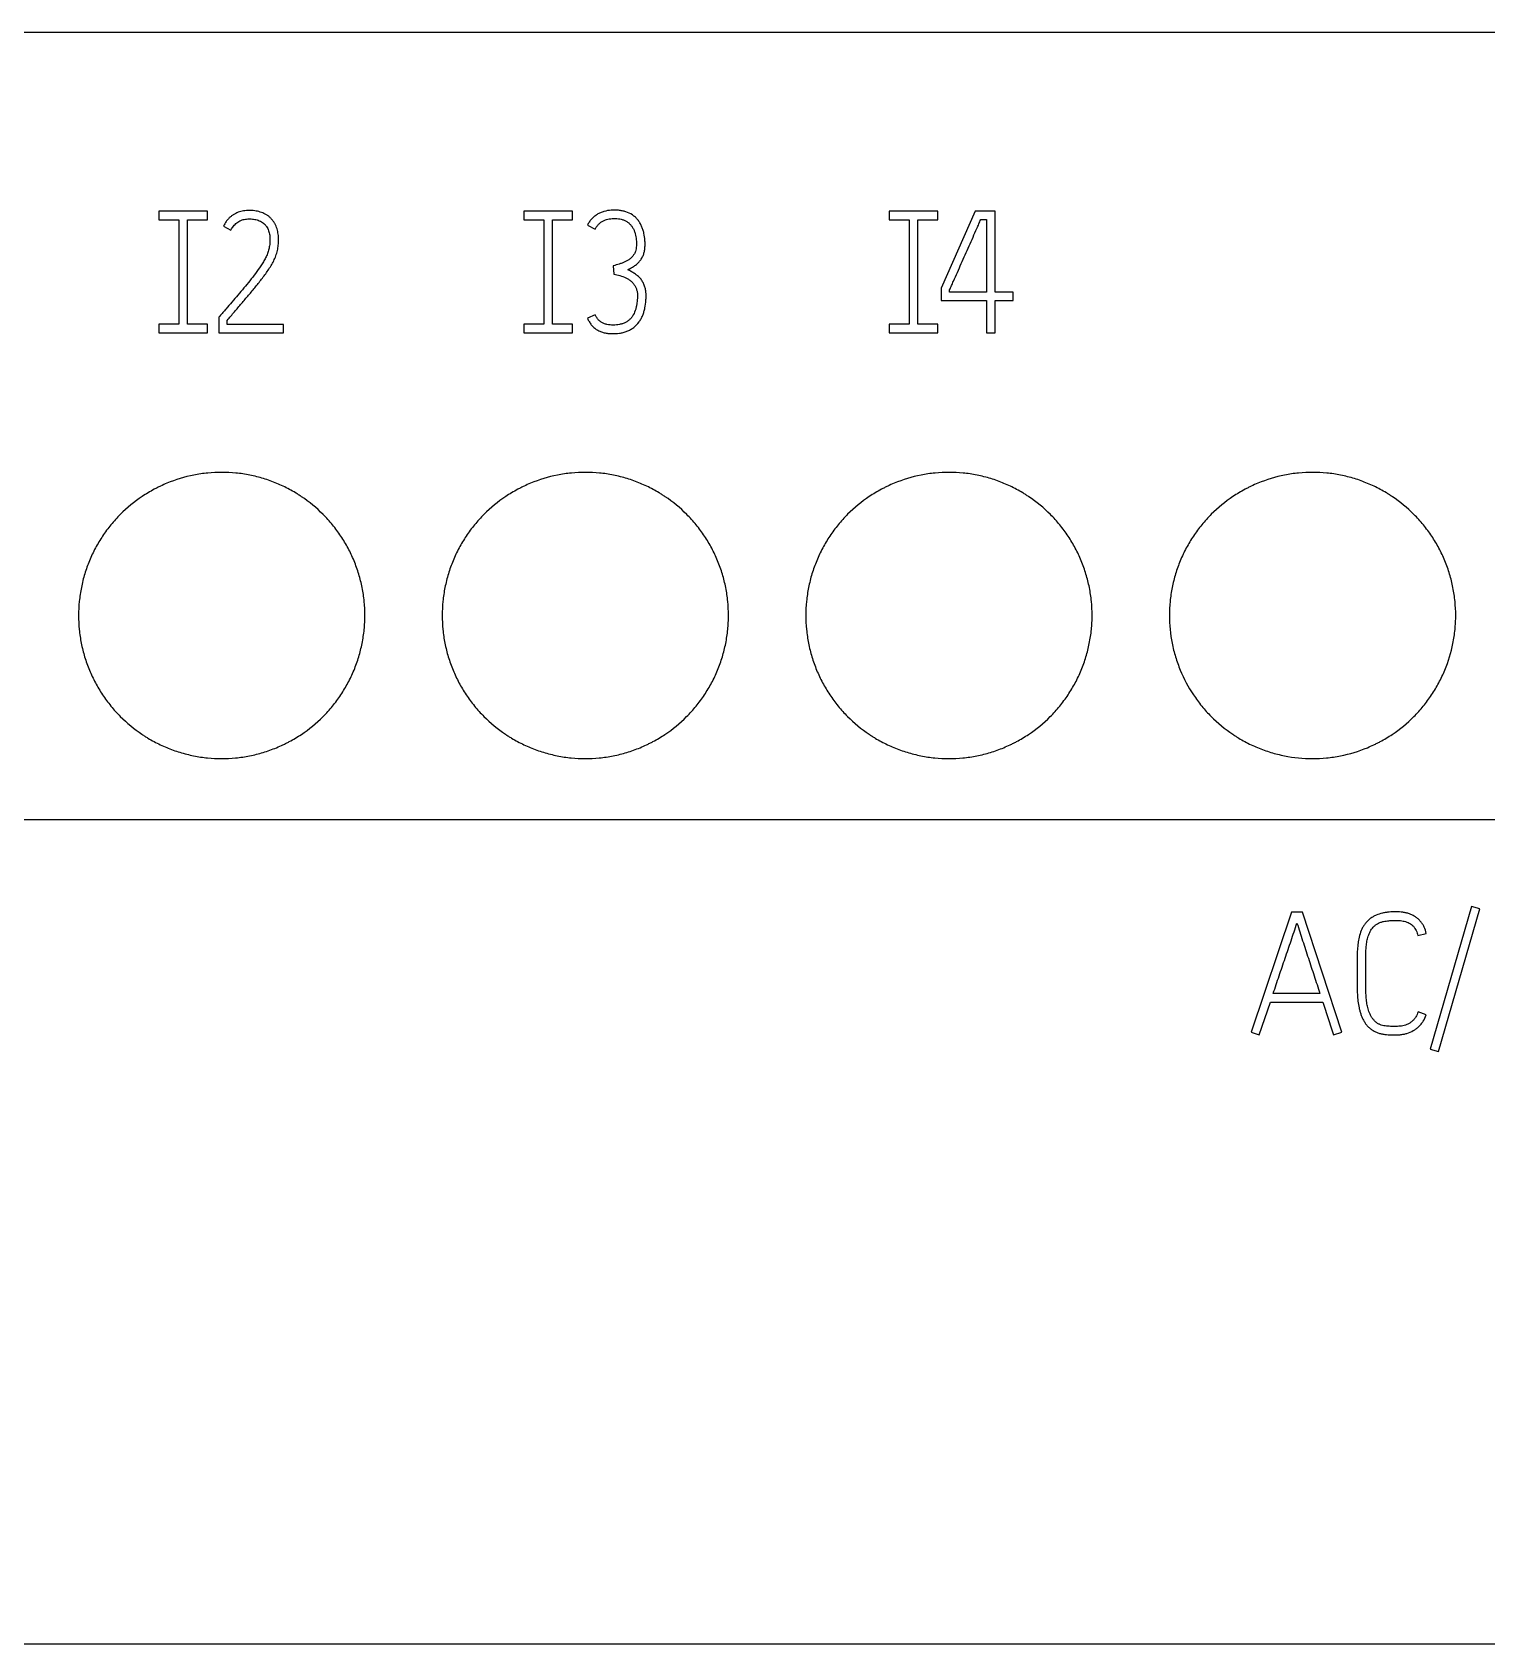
# Model space of a CAD drawing. Extents: x 0 to 420, y 0 to 297.
# Drawn here: x 112.27 to 132.59, y 212.13 to 234.65 of the extents above; entities that cross this region are included whole.
import ezdxf

# ---------------------------------------------------------------- set-up
doc = ezdxf.new("R2010")
doc.units = 0
doc.header["$LTSCALE"] = 23.1
doc.layers.add('10000_FRONT', color=7, linetype='CONTINUOUS')
doc.layers.add('10500_FRONT_LABELING', color=7, linetype='CONTINUOUS')

msp = doc.modelspace()

# ---------------------------------------------------------------- linework, layer by layer
at = {"layer": '10000_FRONT', "color": 7, "linetype": 'CONTINUOUS'}
for p, q in [((89.33, 234.648), (160.83, 234.648)), ((89.33, 223.648), (160.83, 223.648)), ((89.33, 212.128), (160.83, 212.128))]:
    msp.add_line(p, q, dxfattribs=at)
for points, knots in [([(116.92, 226.498), (116.92, 226.564), (116.916, 226.629), (116.904, 226.759), (116.894, 226.823), (116.869, 226.95), (116.853, 227.013), (116.825, 227.107), (116.815, 227.139), (116.793, 227.201), (116.781, 227.231), (116.743, 227.322), (116.688, 227.44), (116.621, 227.551), (116.567, 227.633), (116.548, 227.659), (116.509, 227.712), (116.489, 227.738), (116.426, 227.815), (116.383, 227.863), (116.244, 228.002), (116.144, 228.085), (116.021, 228.167), (116.007, 228.176), (115.979, 228.194), (115.965, 228.203), (115.923, 228.228), (115.894, 228.245), (115.808, 228.291), (115.749, 228.319), (115.628, 228.369), (115.567, 228.392), (115.473, 228.42), (115.441, 228.429), (115.377, 228.445), (115.345, 228.453), (115.247, 228.472), (115.118, 228.491), (114.987, 228.498), (114.856, 228.498), (114.791, 228.495), (114.692, 228.485), (114.659, 228.481), (114.594, 228.472), (114.432, 228.443), (114.276, 228.396), (114.124, 228.333), (114.094, 228.32), (114.049, 228.299), (114.034, 228.291), (114.005, 228.276), (113.932, 228.238), (113.861, 228.196), (113.699, 228.087), (113.598, 228.005), (113.481, 227.888), (113.458, 227.864), (113.414, 227.815), (113.393, 227.79), (113.331, 227.715), (113.292, 227.662), (113.22, 227.554), (113.187, 227.498), (113.14, 227.412), (113.125, 227.382), (113.097, 227.323), (113.084, 227.293), (113.047, 227.202), (113.003, 227.079), (112.971, 226.953), (112.952, 226.857), (112.946, 226.825), (112.937, 226.76), (112.933, 226.728), (112.923, 226.63), (112.92, 226.564), (112.92, 226.498)], [0, 0, 0, 0, 0.03125, 0.03125, 0.0625, 0.0625, 0.09375, 0.09375, 0.109375, 0.109375, 0.125, 0.125, 0.15625, 0.1875, 0.1875, 0.203125, 0.203125, 0.21875, 0.21875, 0.25, 0.25, 0.3125, 0.3125, 0.320312, 0.320312, 0.328125, 0.328125, 0.34375, 0.34375, 0.375, 0.375, 0.40625, 0.40625, 0.421875, 0.421875, 0.4375, 0.4375, 0.46875, 0.5, 0.5, 0.53125, 0.53125, 0.546875, 0.546875, 0.5625, 0.625, 0.625, 0.640625, 0.640625, 0.648438, 0.648438, 0.65625, 0.6875, 0.6875, 0.75, 0.75, 0.765625, 0.765625, 0.78125, 0.78125, 0.8125, 0.8125, 0.84375, 0.84375, 0.859375, 0.859375, 0.875, 0.875, 0.90625, 0.9375, 0.9375, 0.953125, 0.953125, 0.96875, 0.96875, 1, 1, 1, 1]), ([(122, 226.498), (122, 226.564), (121.996, 226.629), (121.984, 226.759), (121.974, 226.823), (121.949, 226.95), (121.933, 227.013), (121.905, 227.107), (121.895, 227.139), (121.873, 227.201), (121.861, 227.231), (121.823, 227.322), (121.768, 227.44), (121.701, 227.551), (121.647, 227.633), (121.628, 227.659), (121.589, 227.712), (121.569, 227.738), (121.506, 227.815), (121.463, 227.863), (121.324, 228.002), (121.224, 228.085), (121.101, 228.167), (121.087, 228.176), (121.059, 228.194), (121.045, 228.203), (121.003, 228.228), (120.974, 228.245), (120.888, 228.291), (120.829, 228.319), (120.708, 228.369), (120.647, 228.392), (120.553, 228.42), (120.521, 228.429), (120.457, 228.445), (120.425, 228.453), (120.327, 228.472), (120.198, 228.491), (120.067, 228.498), (119.936, 228.498), (119.871, 228.495), (119.772, 228.485), (119.739, 228.481), (119.674, 228.472), (119.512, 228.443), (119.356, 228.396), (119.204, 228.333), (119.174, 228.32), (119.129, 228.299), (119.114, 228.291), (119.085, 228.276), (119.012, 228.238), (118.941, 228.196), (118.779, 228.087), (118.678, 228.005), (118.561, 227.888), (118.538, 227.864), (118.494, 227.815), (118.473, 227.79), (118.411, 227.715), (118.372, 227.662), (118.3, 227.554), (118.267, 227.498), (118.22, 227.412), (118.205, 227.382), (118.177, 227.323), (118.164, 227.293), (118.127, 227.202), (118.083, 227.079), (118.051, 226.953), (118.032, 226.857), (118.026, 226.825), (118.017, 226.76), (118.013, 226.728), (118.003, 226.63), (118, 226.564), (118, 226.498)], [0, 0, 0, 0, 0.03125, 0.03125, 0.0625, 0.0625, 0.09375, 0.09375, 0.109375, 0.109375, 0.125, 0.125, 0.15625, 0.1875, 0.1875, 0.203125, 0.203125, 0.21875, 0.21875, 0.25, 0.25, 0.3125, 0.3125, 0.320312, 0.320312, 0.328125, 0.328125, 0.34375, 0.34375, 0.375, 0.375, 0.40625, 0.40625, 0.421875, 0.421875, 0.4375, 0.4375, 0.46875, 0.5, 0.5, 0.53125, 0.53125, 0.546875, 0.546875, 0.5625, 0.625, 0.625, 0.640625, 0.640625, 0.648438, 0.648438, 0.65625, 0.6875, 0.6875, 0.75, 0.75, 0.765625, 0.765625, 0.78125, 0.78125, 0.8125, 0.8125, 0.84375, 0.84375, 0.859375, 0.859375, 0.875, 0.875, 0.90625, 0.9375, 0.9375, 0.953125, 0.953125, 0.96875, 0.96875, 1, 1, 1, 1]), ([(127.08, 226.498), (127.08, 226.564), (127.076, 226.629), (127.064, 226.759), (127.054, 226.823), (127.029, 226.95), (127.013, 227.013), (126.985, 227.107), (126.975, 227.139), (126.953, 227.201), (126.941, 227.231), (126.903, 227.322), (126.848, 227.44), (126.781, 227.551), (126.727, 227.633), (126.708, 227.659), (126.669, 227.712), (126.649, 227.738), (126.586, 227.815), (126.543, 227.863), (126.404, 228.002), (126.304, 228.085), (126.181, 228.167), (126.167, 228.176), (126.139, 228.194), (126.125, 228.203), (126.083, 228.228), (126.054, 228.245), (125.968, 228.291), (125.909, 228.319), (125.788, 228.369), (125.727, 228.392), (125.633, 228.42), (125.601, 228.429), (125.537, 228.445), (125.505, 228.453), (125.407, 228.472), (125.278, 228.491), (125.147, 228.498), (125.016, 228.498), (124.951, 228.495), (124.852, 228.485), (124.819, 228.481), (124.754, 228.472), (124.592, 228.443), (124.436, 228.396), (124.284, 228.333), (124.254, 228.32), (124.209, 228.299), (124.194, 228.291), (124.165, 228.276), (124.092, 228.238), (124.021, 228.196), (123.859, 228.087), (123.758, 228.005), (123.641, 227.888), (123.618, 227.864), (123.574, 227.815), (123.553, 227.79), (123.491, 227.715), (123.452, 227.662), (123.38, 227.554), (123.347, 227.498), (123.3, 227.412), (123.285, 227.382), (123.257, 227.323), (123.244, 227.293), (123.207, 227.202), (123.163, 227.079), (123.131, 226.953), (123.112, 226.857), (123.106, 226.825), (123.097, 226.76), (123.093, 226.728), (123.083, 226.63), (123.08, 226.564), (123.08, 226.498)], [0, 0, 0, 0, 0.03125, 0.03125, 0.0625, 0.0625, 0.09375, 0.09375, 0.109375, 0.109375, 0.125, 0.125, 0.15625, 0.1875, 0.1875, 0.203125, 0.203125, 0.21875, 0.21875, 0.25, 0.25, 0.3125, 0.3125, 0.320312, 0.320312, 0.328125, 0.328125, 0.34375, 0.34375, 0.375, 0.375, 0.40625, 0.40625, 0.421875, 0.421875, 0.4375, 0.4375, 0.46875, 0.5, 0.5, 0.53125, 0.53125, 0.546875, 0.546875, 0.5625, 0.625, 0.625, 0.640625, 0.640625, 0.648438, 0.648438, 0.65625, 0.6875, 0.6875, 0.75, 0.75, 0.765625, 0.765625, 0.78125, 0.78125, 0.8125, 0.8125, 0.84375, 0.84375, 0.859375, 0.859375, 0.875, 0.875, 0.90625, 0.9375, 0.9375, 0.953125, 0.953125, 0.96875, 0.96875, 1, 1, 1, 1]), ([(132.16, 226.498), (132.16, 226.564), (132.156, 226.629), (132.144, 226.759), (132.134, 226.823), (132.109, 226.95), (132.093, 227.013), (132.065, 227.107), (132.055, 227.139), (132.033, 227.201), (132.021, 227.231), (131.983, 227.322), (131.928, 227.44), (131.861, 227.551), (131.807, 227.633), (131.788, 227.659), (131.749, 227.712), (131.729, 227.738), (131.666, 227.815), (131.623, 227.863), (131.484, 228.002), (131.384, 228.085), (131.261, 228.167), (131.247, 228.176), (131.219, 228.194), (131.205, 228.203), (131.163, 228.228), (131.134, 228.245), (131.048, 228.291), (130.989, 228.319), (130.868, 228.369), (130.807, 228.392), (130.713, 228.42), (130.681, 228.429), (130.617, 228.445), (130.585, 228.453), (130.487, 228.472), (130.358, 228.491), (130.227, 228.498), (130.096, 228.498), (130.031, 228.495), (129.932, 228.485), (129.899, 228.481), (129.834, 228.472), (129.672, 228.443), (129.516, 228.396), (129.364, 228.333), (129.334, 228.32), (129.289, 228.299), (129.274, 228.291), (129.245, 228.276), (129.172, 228.238), (129.101, 228.196), (128.939, 228.087), (128.838, 228.005), (128.721, 227.888), (128.698, 227.864), (128.654, 227.815), (128.633, 227.79), (128.571, 227.715), (128.532, 227.662), (128.46, 227.554), (128.427, 227.498), (128.38, 227.412), (128.365, 227.382), (128.337, 227.323), (128.324, 227.293), (128.287, 227.202), (128.243, 227.079), (128.211, 226.953), (128.192, 226.857), (128.186, 226.825), (128.177, 226.76), (128.173, 226.728), (128.163, 226.63), (128.16, 226.564), (128.16, 226.498)], [0, 0, 0, 0, 0.03125, 0.03125, 0.0625, 0.0625, 0.09375, 0.09375, 0.109375, 0.109375, 0.125, 0.125, 0.15625, 0.1875, 0.1875, 0.203125, 0.203125, 0.21875, 0.21875, 0.25, 0.25, 0.3125, 0.3125, 0.320312, 0.320312, 0.328125, 0.328125, 0.34375, 0.34375, 0.375, 0.375, 0.40625, 0.40625, 0.421875, 0.421875, 0.4375, 0.4375, 0.46875, 0.5, 0.5, 0.53125, 0.53125, 0.546875, 0.546875, 0.5625, 0.625, 0.625, 0.640625, 0.640625, 0.648438, 0.648438, 0.65625, 0.6875, 0.6875, 0.75, 0.75, 0.765625, 0.765625, 0.78125, 0.78125, 0.8125, 0.8125, 0.84375, 0.84375, 0.859375, 0.859375, 0.875, 0.875, 0.90625, 0.9375, 0.9375, 0.953125, 0.953125, 0.96875, 0.96875, 1, 1, 1, 1]), ([(112.92, 226.498), (112.92, 226.432), (112.923, 226.367), (112.936, 226.237), (112.945, 226.173), (112.97, 226.046), (112.986, 225.983), (113.014, 225.889), (113.025, 225.857), (113.047, 225.795), (113.059, 225.765), (113.096, 225.674), (113.152, 225.556), (113.218, 225.445), (113.272, 225.363), (113.291, 225.336), (113.33, 225.284), (113.35, 225.258), (113.413, 225.181), (113.457, 225.132), (113.595, 224.994), (113.696, 224.911), (113.818, 224.828), (113.832, 224.819), (113.86, 224.802), (113.874, 224.793), (113.917, 224.767), (113.945, 224.751), (114.032, 224.705), (114.091, 224.677), (114.211, 224.626), (114.273, 224.604), (114.367, 224.576), (114.399, 224.567), (114.463, 224.551), (114.495, 224.543), (114.592, 224.524), (114.722, 224.505), (114.852, 224.498), (114.983, 224.498), (115.049, 224.501), (115.147, 224.511), (115.18, 224.515), (115.246, 224.524), (115.278, 224.53), (115.374, 224.549), (115.438, 224.565), (115.563, 224.603), (115.624, 224.625), (115.715, 224.663), (115.745, 224.676), (115.79, 224.697), (115.805, 224.705), (115.835, 224.719), (115.908, 224.757), (115.978, 224.8), (116.141, 224.908), (116.242, 224.991), (116.358, 225.108), (116.381, 225.132), (116.425, 225.181), (116.446, 225.205), (116.508, 225.281), (116.547, 225.334), (116.619, 225.442), (116.653, 225.498), (116.699, 225.584), (116.714, 225.614), (116.742, 225.673), (116.755, 225.703), (116.793, 225.794), (116.837, 225.917), (116.868, 226.043), (116.887, 226.139), (116.893, 226.171), (116.903, 226.236), (116.907, 226.268), (116.916, 226.366), (116.92, 226.432), (116.92, 226.498)], [0, 0, 0, 0, 0.03125, 0.03125, 0.0625, 0.0625, 0.09375, 0.09375, 0.109375, 0.109375, 0.125, 0.125, 0.15625, 0.1875, 0.1875, 0.203125, 0.203125, 0.21875, 0.21875, 0.25, 0.25, 0.3125, 0.3125, 0.320312, 0.320312, 0.328125, 0.328125, 0.34375, 0.34375, 0.375, 0.375, 0.40625, 0.40625, 0.421875, 0.421875, 0.4375, 0.4375, 0.46875, 0.5, 0.5, 0.53125, 0.53125, 0.546875, 0.546875, 0.5625, 0.5625, 0.59375, 0.59375, 0.625, 0.625, 0.640625, 0.640625, 0.648438, 0.648438, 0.65625, 0.6875, 0.6875, 0.75, 0.75, 0.765625, 0.765625, 0.78125, 0.78125, 0.8125, 0.8125, 0.84375, 0.84375, 0.859375, 0.859375, 0.875, 0.875, 0.90625, 0.9375, 0.9375, 0.953125, 0.953125, 0.96875, 0.96875, 1, 1, 1, 1]), ([(118, 226.498), (118, 226.432), (118.003, 226.367), (118.016, 226.237), (118.025, 226.173), (118.05, 226.046), (118.066, 225.983), (118.094, 225.889), (118.105, 225.857), (118.127, 225.795), (118.139, 225.765), (118.176, 225.674), (118.232, 225.556), (118.298, 225.445), (118.352, 225.363), (118.371, 225.336), (118.41, 225.284), (118.43, 225.258), (118.493, 225.181), (118.537, 225.132), (118.675, 224.994), (118.776, 224.911), (118.898, 224.828), (118.912, 224.819), (118.94, 224.802), (118.954, 224.793), (118.997, 224.767), (119.025, 224.751), (119.112, 224.705), (119.171, 224.677), (119.291, 224.626), (119.353, 224.604), (119.447, 224.576), (119.479, 224.567), (119.543, 224.551), (119.575, 224.543), (119.672, 224.524), (119.802, 224.505), (119.932, 224.498), (120.063, 224.498), (120.129, 224.501), (120.227, 224.511), (120.26, 224.515), (120.326, 224.524), (120.358, 224.53), (120.454, 224.549), (120.518, 224.565), (120.643, 224.603), (120.704, 224.625), (120.795, 224.663), (120.825, 224.676), (120.87, 224.697), (120.885, 224.705), (120.915, 224.719), (120.988, 224.757), (121.058, 224.8), (121.221, 224.908), (121.322, 224.991), (121.438, 225.108), (121.461, 225.132), (121.505, 225.181), (121.526, 225.205), (121.588, 225.281), (121.627, 225.334), (121.699, 225.442), (121.733, 225.498), (121.779, 225.584), (121.794, 225.614), (121.822, 225.673), (121.835, 225.703), (121.873, 225.794), (121.917, 225.917), (121.948, 226.043), (121.967, 226.139), (121.973, 226.171), (121.983, 226.236), (121.987, 226.268), (121.996, 226.366), (122, 226.432), (122, 226.498)], [0, 0, 0, 0, 0.03125, 0.03125, 0.0625, 0.0625, 0.09375, 0.09375, 0.109375, 0.109375, 0.125, 0.125, 0.15625, 0.1875, 0.1875, 0.203125, 0.203125, 0.21875, 0.21875, 0.25, 0.25, 0.3125, 0.3125, 0.320312, 0.320312, 0.328125, 0.328125, 0.34375, 0.34375, 0.375, 0.375, 0.40625, 0.40625, 0.421875, 0.421875, 0.4375, 0.4375, 0.46875, 0.5, 0.5, 0.53125, 0.53125, 0.546875, 0.546875, 0.5625, 0.5625, 0.59375, 0.59375, 0.625, 0.625, 0.640625, 0.640625, 0.648438, 0.648438, 0.65625, 0.6875, 0.6875, 0.75, 0.75, 0.765625, 0.765625, 0.78125, 0.78125, 0.8125, 0.8125, 0.84375, 0.84375, 0.859375, 0.859375, 0.875, 0.875, 0.90625, 0.9375, 0.9375, 0.953125, 0.953125, 0.96875, 0.96875, 1, 1, 1, 1]), ([(123.08, 226.498), (123.08, 226.432), (123.083, 226.367), (123.096, 226.237), (123.105, 226.173), (123.13, 226.046), (123.146, 225.983), (123.174, 225.889), (123.185, 225.857), (123.207, 225.795), (123.219, 225.765), (123.256, 225.674), (123.312, 225.556), (123.378, 225.445), (123.432, 225.363), (123.451, 225.336), (123.49, 225.284), (123.51, 225.258), (123.573, 225.181), (123.617, 225.132), (123.755, 224.994), (123.856, 224.911), (123.978, 224.828), (123.992, 224.819), (124.02, 224.802), (124.034, 224.793), (124.077, 224.767), (124.105, 224.751), (124.192, 224.705), (124.251, 224.677), (124.371, 224.626), (124.433, 224.604), (124.527, 224.576), (124.559, 224.567), (124.623, 224.551), (124.655, 224.543), (124.752, 224.524), (124.882, 224.505), (125.012, 224.498), (125.143, 224.498), (125.209, 224.501), (125.307, 224.511), (125.34, 224.515), (125.406, 224.524), (125.438, 224.53), (125.534, 224.549), (125.598, 224.565), (125.723, 224.603), (125.784, 224.625), (125.875, 224.663), (125.905, 224.676), (125.95, 224.697), (125.965, 224.705), (125.995, 224.719), (126.068, 224.757), (126.138, 224.8), (126.301, 224.908), (126.402, 224.991), (126.518, 225.108), (126.541, 225.132), (126.585, 225.181), (126.606, 225.205), (126.668, 225.281), (126.707, 225.334), (126.779, 225.442), (126.813, 225.498), (126.859, 225.584), (126.874, 225.614), (126.902, 225.673), (126.915, 225.703), (126.953, 225.794), (126.997, 225.917), (127.028, 226.043), (127.047, 226.139), (127.053, 226.171), (127.063, 226.236), (127.067, 226.268), (127.076, 226.366), (127.08, 226.432), (127.08, 226.498)], [0, 0, 0, 0, 0.03125, 0.03125, 0.0625, 0.0625, 0.09375, 0.09375, 0.109375, 0.109375, 0.125, 0.125, 0.15625, 0.1875, 0.1875, 0.203125, 0.203125, 0.21875, 0.21875, 0.25, 0.25, 0.3125, 0.3125, 0.320312, 0.320312, 0.328125, 0.328125, 0.34375, 0.34375, 0.375, 0.375, 0.40625, 0.40625, 0.421875, 0.421875, 0.4375, 0.4375, 0.46875, 0.5, 0.5, 0.53125, 0.53125, 0.546875, 0.546875, 0.5625, 0.5625, 0.59375, 0.59375, 0.625, 0.625, 0.640625, 0.640625, 0.648438, 0.648438, 0.65625, 0.6875, 0.6875, 0.75, 0.75, 0.765625, 0.765625, 0.78125, 0.78125, 0.8125, 0.8125, 0.84375, 0.84375, 0.859375, 0.859375, 0.875, 0.875, 0.90625, 0.9375, 0.9375, 0.953125, 0.953125, 0.96875, 0.96875, 1, 1, 1, 1]), ([(128.16, 226.498), (128.16, 226.366), (128.173, 226.237), (128.21, 226.046), (128.226, 225.983), (128.255, 225.889), (128.265, 225.857), (128.287, 225.795), (128.299, 225.765), (128.361, 225.614), (128.422, 225.499), (128.513, 225.363), (128.531, 225.336), (128.57, 225.283), (128.591, 225.257), (128.653, 225.181), (128.697, 225.132), (128.835, 224.994), (128.936, 224.911), (129.059, 224.828), (129.073, 224.819), (129.1, 224.801), (129.114, 224.793), (129.157, 224.767), (129.185, 224.751), (129.272, 224.704), (129.331, 224.676), (129.452, 224.626), (129.513, 224.604), (129.607, 224.575), (129.639, 224.567), (129.703, 224.551), (129.735, 224.543), (129.897, 224.511), (130.027, 224.498), (130.224, 224.498), (130.289, 224.501), (130.388, 224.511), (130.421, 224.515), (130.486, 224.524), (130.518, 224.53), (130.679, 224.562), (130.804, 224.6), (130.956, 224.663), (130.986, 224.676), (131.03, 224.697), (131.045, 224.705), (131.075, 224.72), (131.089, 224.727), (131.162, 224.766), (131.218, 224.8), (131.381, 224.909), (131.482, 224.991), (131.598, 225.108), (131.621, 225.132), (131.665, 225.181), (131.729, 225.255), (131.787, 225.334), (131.859, 225.442), (131.893, 225.498), (131.939, 225.585), (131.954, 225.614), (131.982, 225.674), (131.995, 225.704), (132.058, 225.855), (132.096, 225.979), (132.127, 226.139), (132.133, 226.171), (132.143, 226.236), (132.147, 226.268), (132.156, 226.366), (132.16, 226.432), (132.16, 226.498)], [0, 0, 0, 0, 0.0625, 0.0625, 0.09375, 0.09375, 0.109375, 0.109375, 0.125, 0.125, 0.1875, 0.1875, 0.203125, 0.203125, 0.21875, 0.21875, 0.25, 0.25, 0.3125, 0.3125, 0.320312, 0.320312, 0.328125, 0.328125, 0.34375, 0.34375, 0.375, 0.375, 0.40625, 0.40625, 0.421875, 0.421875, 0.4375, 0.4375, 0.5, 0.5, 0.53125, 0.53125, 0.546875, 0.546875, 0.5625, 0.5625, 0.625, 0.625, 0.640625, 0.640625, 0.648438, 0.648438, 0.65625, 0.65625, 0.6875, 0.6875, 0.75, 0.75, 0.765625, 0.765625, 0.78125, 0.8125, 0.8125, 0.84375, 0.84375, 0.859375, 0.859375, 0.875, 0.875, 0.9375, 0.9375, 0.953125, 0.953125, 0.96875, 0.96875, 1, 1, 1, 1])]:
    msp.add_open_spline(points, degree=3, knots=knots, dxfattribs=at)
at = {"layer": '10500_FRONT_LABELING', "color": 7, "linetype": 'CONTINUOUS'}
for p, q in [((114.04, 232.148), (114.04, 232.028)), ((114.72, 232.148), (114.04, 232.148)), ((114.04, 232.028), (114.32, 232.028)), ((114.32, 232.028), (114.32, 230.568)), ((114.44, 230.568), (114.44, 232.028)), ((114.44, 232.028), (114.72, 232.028)), ((114.72, 232.028), (114.72, 232.148)), ((119.14, 232.148), (119.14, 232.028)), ((119.82, 232.148), (119.14, 232.148)), ((119.14, 232.028), (119.42, 232.028)), ((119.42, 232.028), (119.42, 230.568)), ((119.54, 230.568), (119.54, 232.028)), ((119.54, 232.028), (119.82, 232.028)), ((119.82, 232.028), (119.82, 232.148)), ((124.246, 232.148), (124.246, 232.028)), ((124.926, 232.148), (124.246, 232.148)), ((124.246, 232.028), (124.526, 232.028)), ((124.526, 232.028), (124.526, 230.568)), ((124.646, 230.568), (124.646, 232.028)), ((124.646, 232.028), (124.926, 232.028)), ((124.926, 232.028), (124.926, 232.148)), ((125.446, 232.148), (124.97, 231.073)), ((125.727, 232.148), (125.446, 232.148)), ((125.524, 232.03), (125.606, 232.03)), ((125.606, 232.03), (125.606, 231.016)), ((125.727, 231.016), (125.727, 232.148)), ((114.943, 231.938), (115.049, 231.884)), ((120.03, 231.95), (120.138, 231.896)), ((120.39, 231.384), (120.398, 231.266)), ((124.97, 231.073), (124.97, 230.898)), ((124.97, 230.898), (125.606, 230.898)), ((125.088, 231.016), (125.088, 231.047)), ((125.606, 231.016), (125.088, 231.016)), ((125.606, 230.898), (125.606, 230.448)), ((125.976, 231.016), (125.727, 231.016)), ((125.727, 230.448), (125.727, 230.898)), ((125.727, 230.898), (125.976, 230.898)), ((125.976, 230.898), (125.976, 231.016)), ((114.894, 230.681), (114.88, 230.665)), ((114.88, 230.665), (114.88, 230.448)), ((114.998, 230.566), (114.998, 230.622)), ((120.138, 230.7), (120.03, 230.651)), ((114.04, 230.568), (114.04, 230.448)), ((114.32, 230.568), (114.04, 230.568)), ((114.04, 230.448), (114.72, 230.448)), ((114.72, 230.568), (114.44, 230.568)), ((114.72, 230.448), (114.72, 230.568)), ((114.88, 230.448), (115.785, 230.448)), ((115.785, 230.566), (114.998, 230.566)), ((115.785, 230.448), (115.785, 230.566)), ((119.14, 230.568), (119.14, 230.448)), ((119.42, 230.568), (119.14, 230.568)), ((119.14, 230.448), (119.82, 230.448)), ((119.82, 230.568), (119.54, 230.568)), ((119.82, 230.448), (119.82, 230.568)), ((124.246, 230.568), (124.246, 230.448)), ((124.526, 230.568), (124.246, 230.568)), ((124.246, 230.448), (124.926, 230.448)), ((124.926, 230.568), (124.646, 230.568)), ((124.926, 230.448), (124.926, 230.568)), ((125.606, 230.448), (125.727, 230.448)), ((129.866, 222.35), (129.3, 220.674)), ((130.018, 222.35), (129.866, 222.35)), ((130.57, 220.674), (130.018, 222.35)), ((132.38, 222.43), (131.804, 220.438)), ((131.92, 220.405), (132.496, 222.397)), ((132.496, 222.397), (132.38, 222.43)), ((131.631, 222.025), (131.748, 222.053)), ((130.783, 221.747), (130.783, 221.299)), ((130.904, 221.299), (130.904, 221.747)), ((130.262, 221.216), (129.61, 221.216)), ((129.413, 220.636), (129.57, 221.096)), ((129.57, 221.096), (130.302, 221.096)), ((131.745, 220.917), (131.634, 220.957)), ((129.3, 220.674), (129.413, 220.636)), ((130.454, 220.636), (130.57, 220.674)), ((131.804, 220.438), (131.92, 220.405))]:
    msp.add_line(p, q, dxfattribs=at)
for points, knots in [([(115.049, 231.884), (115.059, 231.904), (115.07, 231.922), (115.091, 231.948), (115.098, 231.956), (115.114, 231.971), (115.131, 231.986), (115.149, 231.998), (115.168, 232.009), (115.178, 232.014), (115.208, 232.027), (115.229, 232.032), (115.262, 232.037), (115.273, 232.038), (115.295, 232.039), (115.306, 232.04), (115.338, 232.039), (115.36, 232.037), (115.393, 232.031), (115.403, 232.029), (115.425, 232.022), (115.435, 232.019), (115.455, 232.01), (115.465, 232.005), (115.484, 231.994), (115.493, 231.988), (115.51, 231.974), (115.518, 231.967), (115.529, 231.955), (115.533, 231.951), (115.539, 231.942), (115.543, 231.938), (115.552, 231.924), (115.557, 231.914), (115.567, 231.895), (115.571, 231.885), (115.582, 231.854), (115.587, 231.832), (115.591, 231.8), (115.592, 231.789), (115.594, 231.767), (115.594, 231.756), (115.594, 231.724), (115.593, 231.702), (115.587, 231.659), (115.583, 231.638), (115.575, 231.606), (115.573, 231.596), (115.567, 231.575), (115.563, 231.564), (115.552, 231.534), (115.543, 231.514), (115.523, 231.476), (115.513, 231.457), (115.49, 231.42), (115.478, 231.402), (115.442, 231.348), (115.418, 231.313), (115.366, 231.243), (115.34, 231.209), (115.286, 231.141), (115.258, 231.108), (115.203, 231.042), (115.175, 231.009), (115.119, 230.943), (115.091, 230.91), (115.035, 230.845), (115.007, 230.812), (114.964, 230.763), (114.95, 230.747), (114.922, 230.714), (114.908, 230.698), (114.894, 230.681)], [0, 0, 0, 0, 0.03125, 0.03125, 0.046875, 0.046875, 0.0625, 0.078125, 0.078125, 0.09375, 0.09375, 0.125, 0.125, 0.140625, 0.140625, 0.15625, 0.15625, 0.1875, 0.1875, 0.203125, 0.203125, 0.21875, 0.21875, 0.234375, 0.234375, 0.25, 0.25, 0.265625, 0.265625, 0.273438, 0.273438, 0.28125, 0.28125, 0.296875, 0.296875, 0.3125, 0.3125, 0.34375, 0.34375, 0.359375, 0.359375, 0.375, 0.375, 0.40625, 0.40625, 0.4375, 0.4375, 0.453125, 0.453125, 0.46875, 0.46875, 0.5, 0.5, 0.53125, 0.53125, 0.5625, 0.5625, 0.625, 0.625, 0.6875, 0.6875, 0.75, 0.75, 0.8125, 0.8125, 0.875, 0.875, 0.9375, 0.9375, 0.96875, 0.96875, 1, 1, 1, 1]), ([(114.998, 230.622), (115.031, 230.662), (115.064, 230.701), (115.13, 230.779), (115.163, 230.818), (115.229, 230.896), (115.263, 230.935), (115.328, 231.013), (115.361, 231.052), (115.426, 231.132), (115.457, 231.172), (115.504, 231.233), (115.519, 231.253), (115.549, 231.295), (115.563, 231.316), (115.592, 231.359), (115.606, 231.381), (115.632, 231.425), (115.644, 231.447), (115.665, 231.494), (115.674, 231.517), (115.691, 231.566), (115.697, 231.591), (115.707, 231.642), (115.71, 231.667), (115.714, 231.718), (115.715, 231.743), (115.713, 231.794), (115.71, 231.82), (115.701, 231.871), (115.695, 231.896), (115.682, 231.932), (115.677, 231.944), (115.666, 231.967), (115.659, 231.979), (115.646, 232), (115.638, 232.011), (115.622, 232.031), (115.613, 232.04), (115.595, 232.059), (115.586, 232.068), (115.566, 232.084), (115.555, 232.091), (115.533, 232.104), (115.521, 232.11), (115.498, 232.12), (115.486, 232.125), (115.449, 232.138), (115.425, 232.145), (115.387, 232.152), (115.374, 232.154), (115.348, 232.156), (115.335, 232.157), (115.296, 232.158), (115.27, 232.157), (115.232, 232.153), (115.219, 232.151), (115.194, 232.145), (115.181, 232.142), (115.144, 232.131), (115.12, 232.12), (115.087, 232.101), (115.076, 232.094), (115.055, 232.079), (115.034, 232.062), (115.016, 232.044), (114.999, 232.025), (114.99, 232.015), (114.967, 231.984), (114.954, 231.962), (114.943, 231.938)], [0, 0, 0, 0, 0.0625, 0.0625, 0.125, 0.125, 0.1875, 0.1875, 0.25, 0.25, 0.3125, 0.3125, 0.34375, 0.34375, 0.375, 0.375, 0.40625, 0.40625, 0.4375, 0.4375, 0.46875, 0.46875, 0.5, 0.5, 0.53125, 0.53125, 0.5625, 0.5625, 0.59375, 0.59375, 0.625, 0.625, 0.640625, 0.640625, 0.65625, 0.65625, 0.671875, 0.671875, 0.6875, 0.6875, 0.703125, 0.703125, 0.71875, 0.71875, 0.734375, 0.734375, 0.75, 0.75, 0.78125, 0.78125, 0.796875, 0.796875, 0.8125, 0.8125, 0.84375, 0.84375, 0.859375, 0.859375, 0.875, 0.875, 0.90625, 0.90625, 0.921875, 0.921875, 0.9375, 0.953125, 0.953125, 0.96875, 0.96875, 1, 1, 1, 1]), ([(120.593, 231.33), (120.609, 231.337), (120.624, 231.346), (120.653, 231.363), (120.668, 231.371), (120.689, 231.385), (120.696, 231.39), (120.709, 231.4), (120.716, 231.406), (120.729, 231.417), (120.735, 231.423), (120.747, 231.435), (120.753, 231.442), (120.77, 231.461), (120.779, 231.475), (120.792, 231.497), (120.797, 231.505), (120.804, 231.52), (120.808, 231.528), (120.817, 231.552), (120.822, 231.569), (120.829, 231.602), (120.831, 231.619), (120.833, 231.653), (120.834, 231.67), (120.834, 231.705), (120.833, 231.722), (120.83, 231.772), (120.825, 231.806), (120.814, 231.856), (120.81, 231.873), (120.799, 231.906), (120.793, 231.922), (120.78, 231.953), (120.772, 231.968), (120.758, 231.99), (120.753, 231.998), (120.744, 232.012), (120.738, 232.018), (120.722, 232.038), (120.711, 232.051), (120.692, 232.068), (120.685, 232.074), (120.672, 232.084), (120.665, 232.09), (120.629, 232.114), (120.598, 232.129), (120.557, 232.142), (120.548, 232.144), (120.532, 232.149), (120.506, 232.154), (120.464, 232.16), (120.43, 232.162), (120.395, 232.162), (120.378, 232.162), (120.326, 232.158), (120.293, 232.153), (120.252, 232.141), (120.243, 232.138), (120.227, 232.132), (120.219, 232.129), (120.195, 232.119), (120.165, 232.103), (120.137, 232.083), (120.117, 232.066), (120.11, 232.06), (120.098, 232.048), (120.092, 232.042), (120.074, 232.023), (120.064, 232.01), (120.05, 231.988), (120.045, 231.981), (120.037, 231.966), (120.033, 231.958), (120.03, 231.95)], [0, 0, 0, 0, 0.03125, 0.03125, 0.0625, 0.0625, 0.078125, 0.078125, 0.09375, 0.09375, 0.109375, 0.109375, 0.125, 0.125, 0.15625, 0.15625, 0.171875, 0.171875, 0.1875, 0.1875, 0.21875, 0.21875, 0.25, 0.25, 0.28125, 0.28125, 0.3125, 0.3125, 0.375, 0.375, 0.40625, 0.40625, 0.4375, 0.4375, 0.46875, 0.46875, 0.484375, 0.484375, 0.5, 0.5, 0.53125, 0.53125, 0.546875, 0.546875, 0.5625, 0.5625, 0.625, 0.625, 0.640625, 0.640625, 0.65625, 0.6875, 0.71875, 0.71875, 0.75, 0.75, 0.8125, 0.8125, 0.828125, 0.828125, 0.84375, 0.84375, 0.875, 0.90625, 0.90625, 0.921875, 0.921875, 0.9375, 0.9375, 0.96875, 0.96875, 0.984375, 0.984375, 1, 1, 1, 1]), ([(120.138, 231.896), (120.144, 231.908), (120.151, 231.92), (120.167, 231.943), (120.176, 231.954), (120.195, 231.974), (120.206, 231.984), (120.229, 232), (120.241, 232.008), (120.266, 232.02), (120.28, 232.025), (120.307, 232.033), (120.32, 232.036), (120.348, 232.041), (120.362, 232.042), (120.39, 232.044), (120.405, 232.044), (120.447, 232.044), (120.475, 232.041), (120.509, 232.032), (120.516, 232.03), (120.53, 232.026), (120.536, 232.024), (120.556, 232.016), (120.568, 232.009), (120.586, 231.998), (120.592, 231.994), (120.603, 231.985), (120.609, 231.98), (120.624, 231.966), (120.633, 231.955), (120.646, 231.939), (120.651, 231.933), (120.658, 231.921), (120.669, 231.903), (120.679, 231.884), (120.689, 231.858), (120.694, 231.845), (120.701, 231.818), (120.704, 231.804), (120.711, 231.763), (120.713, 231.735), (120.714, 231.693), (120.714, 231.679), (120.713, 231.651), (120.711, 231.637), (120.707, 231.609), (120.703, 231.595), (120.694, 231.569), (120.687, 231.556), (120.676, 231.539), (120.672, 231.533), (120.663, 231.521), (120.659, 231.516), (120.645, 231.5), (120.635, 231.49), (120.613, 231.473), (120.601, 231.465), (120.577, 231.45), (120.565, 231.444), (120.539, 231.432), (120.526, 231.427), (120.499, 231.417), (120.485, 231.413), (120.445, 231.4), (120.418, 231.392), (120.39, 231.384)], [0, 0, 0, 0, 0.03125, 0.03125, 0.0625, 0.0625, 0.09375, 0.09375, 0.125, 0.125, 0.15625, 0.15625, 0.1875, 0.1875, 0.21875, 0.21875, 0.25, 0.25, 0.3125, 0.3125, 0.328125, 0.328125, 0.34375, 0.34375, 0.375, 0.375, 0.390625, 0.390625, 0.40625, 0.40625, 0.4375, 0.4375, 0.453125, 0.453125, 0.46875, 0.5, 0.5, 0.53125, 0.53125, 0.5625, 0.5625, 0.625, 0.625, 0.65625, 0.65625, 0.6875, 0.6875, 0.71875, 0.71875, 0.75, 0.75, 0.765625, 0.765625, 0.78125, 0.78125, 0.8125, 0.8125, 0.84375, 0.84375, 0.875, 0.875, 0.90625, 0.90625, 0.9375, 0.9375, 1, 1, 1, 1]), ([(125.088, 231.047), (125.092, 231.057), (125.097, 231.067), (125.106, 231.088), (125.111, 231.098), (125.125, 231.129), (125.134, 231.149), (125.161, 231.21), (125.179, 231.251), (125.216, 231.333), (125.234, 231.374), (125.27, 231.456), (125.289, 231.497), (125.325, 231.579), (125.343, 231.62), (125.38, 231.702), (125.398, 231.743), (125.434, 231.825), (125.452, 231.866), (125.479, 231.927), (125.488, 231.948), (125.506, 231.989), (125.515, 232.01), (125.524, 232.03)], [0, 0, 0, 0, 0.03125, 0.03125, 0.0625, 0.0625, 0.125, 0.125, 0.25, 0.25, 0.375, 0.375, 0.5, 0.5, 0.625, 0.625, 0.75, 0.75, 0.875, 0.875, 0.9375, 0.9375, 1, 1, 1, 1]), ([(120.03, 230.651), (120.037, 230.634), (120.045, 230.619), (120.063, 230.588), (120.072, 230.573), (120.089, 230.552), (120.095, 230.545), (120.107, 230.532), (120.114, 230.526), (120.134, 230.509), (120.149, 230.498), (120.172, 230.485), (120.179, 230.481), (120.196, 230.473), (120.204, 230.469), (120.229, 230.459), (120.246, 230.453), (120.281, 230.445), (120.298, 230.442), (120.325, 230.439), (120.334, 230.438), (120.352, 230.437), (120.361, 230.437), (120.406, 230.436), (120.441, 230.437), (120.494, 230.445), (120.512, 230.448), (120.538, 230.455), (120.547, 230.458), (120.564, 230.463), (120.573, 230.466), (120.598, 230.476), (120.614, 230.483), (120.637, 230.497), (120.645, 230.501), (120.66, 230.511), (120.668, 230.516), (120.703, 230.544), (120.728, 230.57), (120.755, 230.606), (120.76, 230.614), (120.77, 230.629), (120.783, 230.652), (120.795, 230.676), (120.808, 230.709), (120.814, 230.726), (120.824, 230.761), (120.829, 230.778), (120.839, 230.83), (120.844, 230.866), (120.847, 230.919), (120.848, 230.937), (120.848, 230.973), (120.848, 230.991), (120.845, 231.026), (120.842, 231.044), (120.837, 231.07), (120.834, 231.079), (120.829, 231.096), (120.826, 231.105), (120.817, 231.13), (120.809, 231.146), (120.795, 231.169), (120.791, 231.177), (120.78, 231.192), (120.775, 231.199), (120.757, 231.219), (120.744, 231.232), (120.717, 231.255), (120.702, 231.265), (120.672, 231.285), (120.656, 231.295), (120.625, 231.313), (120.609, 231.321), (120.593, 231.33)], [0, 0, 0, 0, 0.03125, 0.03125, 0.0625, 0.0625, 0.078125, 0.078125, 0.09375, 0.09375, 0.125, 0.125, 0.140625, 0.140625, 0.15625, 0.15625, 0.1875, 0.1875, 0.21875, 0.21875, 0.234375, 0.234375, 0.25, 0.25, 0.3125, 0.3125, 0.34375, 0.34375, 0.359375, 0.359375, 0.375, 0.375, 0.40625, 0.40625, 0.421875, 0.421875, 0.4375, 0.4375, 0.5, 0.5, 0.515625, 0.515625, 0.53125, 0.5625, 0.5625, 0.59375, 0.59375, 0.625, 0.625, 0.6875, 0.6875, 0.71875, 0.71875, 0.75, 0.75, 0.78125, 0.78125, 0.796875, 0.796875, 0.8125, 0.8125, 0.84375, 0.84375, 0.859375, 0.859375, 0.875, 0.875, 0.90625, 0.90625, 0.9375, 0.9375, 0.96875, 0.96875, 1, 1, 1, 1]), ([(120.398, 231.266), (120.427, 231.261), (120.455, 231.255), (120.511, 231.239), (120.538, 231.229), (120.578, 231.21), (120.591, 231.203), (120.616, 231.187), (120.628, 231.178), (120.65, 231.159), (120.66, 231.148), (120.679, 231.126), (120.688, 231.114), (120.699, 231.095), (120.702, 231.088), (120.708, 231.075), (120.711, 231.068), (120.718, 231.047), (120.722, 231.033), (120.726, 231.004), (120.727, 230.989), (120.728, 230.96), (120.728, 230.945), (120.726, 230.902), (120.722, 230.873), (120.715, 230.83), (120.712, 230.815), (120.705, 230.787), (120.701, 230.773), (120.687, 230.731), (120.675, 230.704), (120.65, 230.667), (120.641, 230.655), (120.621, 230.634), (120.61, 230.624), (120.593, 230.611), (120.586, 230.607), (120.574, 230.599), (120.567, 230.596), (120.548, 230.586), (120.534, 230.58), (120.513, 230.573), (120.506, 230.571), (120.491, 230.567), (120.47, 230.563), (120.433, 230.558), (120.404, 230.556), (120.374, 230.556), (120.359, 230.557), (120.33, 230.559), (120.315, 230.561), (120.286, 230.567), (120.272, 230.571), (120.244, 230.582), (120.231, 230.589), (120.213, 230.601), (120.207, 230.606), (120.196, 230.615), (120.19, 230.62), (120.175, 230.637), (120.167, 230.649), (120.151, 230.674), (120.144, 230.687), (120.138, 230.7)], [0, 0, 0, 0, 0.0625, 0.0625, 0.125, 0.125, 0.15625, 0.15625, 0.1875, 0.1875, 0.21875, 0.21875, 0.25, 0.25, 0.265625, 0.265625, 0.28125, 0.28125, 0.3125, 0.3125, 0.34375, 0.34375, 0.375, 0.375, 0.4375, 0.4375, 0.46875, 0.46875, 0.5, 0.5, 0.5625, 0.5625, 0.59375, 0.59375, 0.625, 0.625, 0.640625, 0.640625, 0.65625, 0.65625, 0.6875, 0.6875, 0.703125, 0.703125, 0.71875, 0.75, 0.78125, 0.78125, 0.8125, 0.8125, 0.84375, 0.84375, 0.875, 0.875, 0.90625, 0.90625, 0.921875, 0.921875, 0.9375, 0.9375, 0.96875, 0.96875, 1, 1, 1, 1]), ([(131.748, 222.053), (131.743, 222.085), (131.734, 222.115), (131.717, 222.151), (131.714, 222.158), (131.706, 222.172), (131.702, 222.179), (131.689, 222.198), (131.679, 222.211), (131.658, 222.235), (131.647, 222.246), (131.623, 222.267), (131.61, 222.276), (131.584, 222.294), (131.571, 222.302), (131.542, 222.317), (131.528, 222.323), (131.498, 222.334), (131.483, 222.338), (131.452, 222.346), (131.436, 222.348), (131.389, 222.355), (131.358, 222.357), (131.295, 222.358), (131.263, 222.357), (131.216, 222.352), (131.2, 222.35), (131.169, 222.345), (131.153, 222.342), (131.107, 222.331), (131.077, 222.322), (131.034, 222.303), (131.019, 222.296), (130.992, 222.28), (130.979, 222.271), (130.954, 222.252), (130.942, 222.242), (130.919, 222.22), (130.908, 222.208), (130.889, 222.183), (130.88, 222.171), (130.863, 222.144), (130.856, 222.13), (130.835, 222.087), (130.825, 222.057), (130.808, 221.997), (130.801, 221.966), (130.787, 221.873), (130.783, 221.81), (130.783, 221.747)], [0, 0, 0, 0, 0.0625, 0.0625, 0.078125, 0.078125, 0.09375, 0.09375, 0.125, 0.125, 0.15625, 0.15625, 0.1875, 0.1875, 0.21875, 0.21875, 0.25, 0.25, 0.28125, 0.28125, 0.3125, 0.3125, 0.375, 0.375, 0.4375, 0.4375, 0.46875, 0.46875, 0.5, 0.5, 0.5625, 0.5625, 0.59375, 0.59375, 0.625, 0.625, 0.65625, 0.65625, 0.6875, 0.6875, 0.71875, 0.71875, 0.75, 0.75, 0.8125, 0.8125, 0.875, 0.875, 1, 1, 1, 1]), ([(129.61, 221.216), (129.638, 221.298), (129.665, 221.38), (129.72, 221.544), (129.748, 221.626), (129.804, 221.79), (129.832, 221.871), (129.874, 221.994), (129.887, 222.035), (129.915, 222.117), (129.928, 222.158), (129.942, 222.199)], [0, 0, 0, 0, 0.25, 0.25, 0.5, 0.5, 0.75, 0.75, 0.875, 0.875, 1, 1, 1, 1]), ([(129.942, 222.199), (129.955, 222.159), (129.968, 222.117), (129.995, 222.035), (130.008, 221.994), (130.048, 221.871), (130.074, 221.79), (130.128, 221.626), (130.155, 221.544), (130.209, 221.38), (130.236, 221.298), (130.262, 221.216)], [0, 0, 0, 0, 0.125, 0.125, 0.25, 0.25, 0.5, 0.5, 0.75, 0.75, 1, 1, 1, 1]), ([(130.904, 221.747), (130.904, 221.771), (130.904, 221.795), (130.907, 221.844), (130.909, 221.868), (130.914, 221.916), (130.918, 221.94), (130.928, 221.987), (130.935, 222.011), (130.948, 222.045), (130.953, 222.056), (130.963, 222.078), (130.969, 222.089), (130.988, 222.12), (131.004, 222.139), (131.026, 222.16), (131.031, 222.164), (131.04, 222.172), (131.045, 222.175), (131.06, 222.186), (131.071, 222.192), (131.093, 222.203), (131.104, 222.208), (131.121, 222.213), (131.127, 222.215), (131.139, 222.219), (131.145, 222.22), (131.163, 222.224), (131.175, 222.226), (131.199, 222.23), (131.211, 222.231), (131.247, 222.235), (131.272, 222.237), (131.32, 222.237), (131.345, 222.237), (131.393, 222.233), (131.418, 222.23), (131.453, 222.221), (131.465, 222.218), (131.488, 222.209), (131.499, 222.205), (131.521, 222.193), (131.531, 222.186), (131.551, 222.172), (131.559, 222.163), (131.572, 222.15), (131.576, 222.145), (131.583, 222.136), (131.587, 222.131), (131.597, 222.115), (131.603, 222.105), (131.613, 222.083), (131.617, 222.072), (131.625, 222.049), (131.629, 222.037), (131.631, 222.025)], [0, 0, 0, 0, 0.0625, 0.0625, 0.125, 0.125, 0.1875, 0.1875, 0.25, 0.25, 0.28125, 0.28125, 0.3125, 0.3125, 0.375, 0.375, 0.390625, 0.390625, 0.40625, 0.40625, 0.4375, 0.4375, 0.46875, 0.46875, 0.484375, 0.484375, 0.5, 0.5, 0.53125, 0.53125, 0.5625, 0.5625, 0.625, 0.625, 0.6875, 0.6875, 0.75, 0.75, 0.78125, 0.78125, 0.8125, 0.8125, 0.84375, 0.84375, 0.875, 0.875, 0.890625, 0.890625, 0.90625, 0.90625, 0.9375, 0.9375, 0.96875, 0.96875, 1, 1, 1, 1]), ([(130.783, 221.299), (130.783, 221.267), (130.784, 221.235), (130.787, 221.171), (130.79, 221.139), (130.797, 221.076), (130.803, 221.045), (130.813, 220.998), (130.817, 220.982), (130.826, 220.951), (130.831, 220.936), (130.841, 220.906), (130.847, 220.891), (130.86, 220.862), (130.867, 220.847), (130.883, 220.819), (130.892, 220.806), (130.911, 220.78), (130.921, 220.767), (130.938, 220.75), (130.943, 220.744), (130.956, 220.733), (130.962, 220.728), (130.981, 220.714), (130.994, 220.705), (131.022, 220.689), (131.037, 220.681), (131.066, 220.669), (131.081, 220.663), (131.112, 220.654), (131.128, 220.65), (131.159, 220.644), (131.175, 220.642), (131.208, 220.639), (131.224, 220.638), (131.256, 220.637), (131.272, 220.637), (131.32, 220.636), (131.351, 220.637), (131.399, 220.641), (131.415, 220.644), (131.447, 220.65), (131.463, 220.653), (131.51, 220.667), (131.539, 220.68), (131.581, 220.704), (131.595, 220.713), (131.621, 220.732), (131.646, 220.753), (131.668, 220.777), (131.683, 220.795), (131.688, 220.802), (131.698, 220.815), (131.702, 220.822), (131.723, 220.856), (131.736, 220.885), (131.745, 220.917)], [0, 0, 0, 0, 0.0625, 0.0625, 0.125, 0.125, 0.1875, 0.1875, 0.21875, 0.21875, 0.25, 0.25, 0.28125, 0.28125, 0.3125, 0.3125, 0.34375, 0.34375, 0.375, 0.375, 0.390625, 0.390625, 0.40625, 0.40625, 0.4375, 0.4375, 0.46875, 0.46875, 0.5, 0.5, 0.53125, 0.53125, 0.5625, 0.5625, 0.59375, 0.59375, 0.625, 0.625, 0.6875, 0.6875, 0.71875, 0.71875, 0.75, 0.75, 0.8125, 0.8125, 0.84375, 0.84375, 0.875, 0.90625, 0.90625, 0.921875, 0.921875, 0.9375, 0.9375, 1, 1, 1, 1]), ([(131.634, 220.957), (131.625, 220.933), (131.616, 220.91), (131.596, 220.878), (131.589, 220.868), (131.577, 220.853), (131.572, 220.849), (131.564, 220.839), (131.559, 220.835), (131.545, 220.823), (131.535, 220.815), (131.515, 220.8), (131.504, 220.794), (131.481, 220.782), (131.47, 220.778), (131.446, 220.769), (131.434, 220.766), (131.409, 220.761), (131.396, 220.759), (131.371, 220.757), (131.358, 220.756), (131.32, 220.754), (131.295, 220.754), (131.257, 220.755), (131.244, 220.756), (131.219, 220.757), (131.206, 220.758), (131.181, 220.761), (131.169, 220.762), (131.144, 220.766), (131.131, 220.769), (131.113, 220.775), (131.107, 220.778), (131.096, 220.783), (131.09, 220.786), (131.074, 220.795), (131.063, 220.801), (131.048, 220.813), (131.043, 220.817), (131.033, 220.825), (131.029, 220.83), (131.016, 220.843), (131.007, 220.853), (130.993, 220.873), (130.986, 220.884), (130.973, 220.906), (130.968, 220.917), (130.952, 220.952), (130.943, 220.975), (130.929, 221.024), (130.924, 221.048), (130.915, 221.098), (130.912, 221.123), (130.906, 221.198), (130.904, 221.248), (130.904, 221.299)], [0, 0, 0, 0, 0.0625, 0.0625, 0.09375, 0.09375, 0.109375, 0.109375, 0.125, 0.125, 0.15625, 0.15625, 0.1875, 0.1875, 0.21875, 0.21875, 0.25, 0.25, 0.28125, 0.28125, 0.3125, 0.3125, 0.375, 0.375, 0.40625, 0.40625, 0.4375, 0.4375, 0.46875, 0.46875, 0.5, 0.5, 0.515625, 0.515625, 0.53125, 0.53125, 0.5625, 0.5625, 0.578125, 0.578125, 0.59375, 0.59375, 0.625, 0.625, 0.65625, 0.65625, 0.6875, 0.6875, 0.75, 0.75, 0.8125, 0.8125, 0.875, 0.875, 1, 1, 1, 1]), ([(130.302, 221.096), (130.314, 221.057), (130.326, 221.019), (130.351, 220.942), (130.364, 220.904), (130.389, 220.827), (130.402, 220.789), (130.422, 220.732), (130.429, 220.713), (130.442, 220.675), (130.448, 220.655), (130.454, 220.636)], [0, 0, 0, 0, 0.25, 0.25, 0.5, 0.5, 0.75, 0.75, 0.875, 0.875, 1, 1, 1, 1])]:
    msp.add_open_spline(points, degree=3, knots=knots, dxfattribs=at)

doc.saveas('drawing.dxf')
